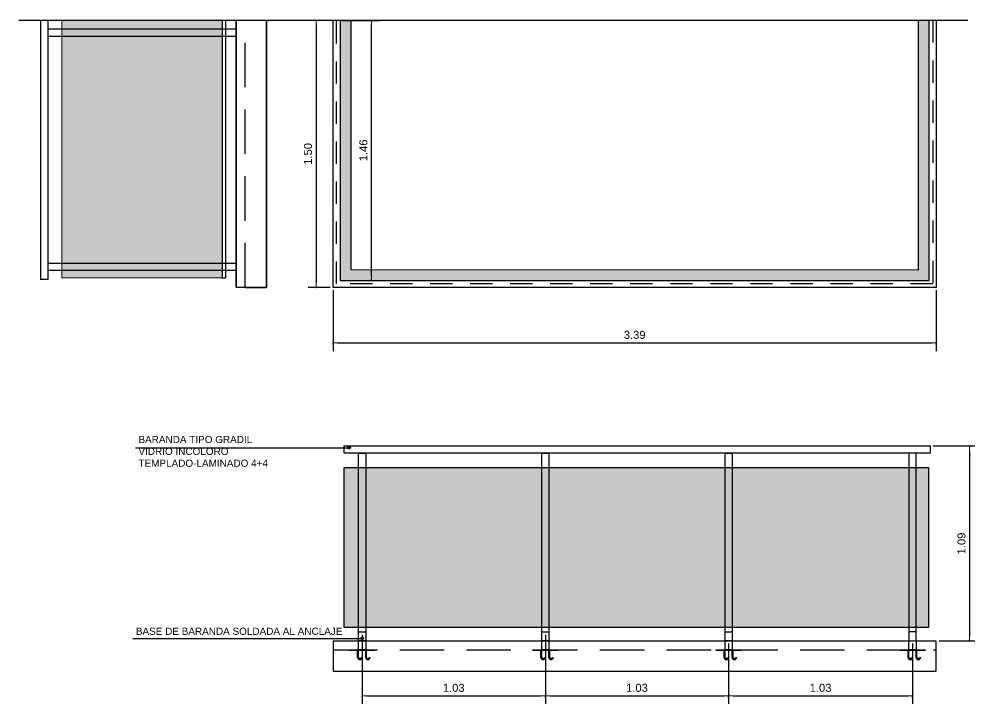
# Model space of a CAD drawing. Extents: x 465 to 637, y -105 to -61.
# Drawn here: x 522.53 to 527.87, y -64.68 to -60.83 of the extents above; entities that cross this region are included whole.
import ezdxf

# ---------------------------------------------------------------- set-up
doc = ezdxf.new("R2010")
doc.units = 0
doc.linetypes.add('DASHED2', pattern=[0.375, 0.25, -0.125])
doc.linetypes.add('HIDDEN2', pattern=[0.1875, 0.125, -0.0625])
doc.layers.add('A-Aberturas', color=2, linetype='Continuous', lineweight=18)
doc.layers.add('A-Cotas', color=1, linetype='Continuous', lineweight=5)
for name, color, linetype in [('A-Balcon', 1, 'Continuous'), ('Fachada 02', 2, 'Continuous'), ('TX-5-texto 01', 1, 'Continuous')]:
    doc.layers.add(name, color=color, linetype=linetype)
doc.layers.add('M1-Muro Común 20', color=12, linetype='Continuous', transparency=0.5)
doc.layers.add('M4-Muro Hueco 22', color=40, linetype='Continuous', transparency=0.5)
doc.styles.add('ARIAL', font='arial.ttf')
doc.styles.add('ROMANS', font='arial.ttf')
doc.dimstyles.new('ST-COTA-25', dxfattribs={"dimscale": 0.25, "dimtxt": 0.18, "dimasz": 0.1, "dimexe": 0.18, "dimexo": 0.0625, "dimgap": 0.09, "dimtad": 1, "dimzin": 4, "dimdsep": 46, "dimtxsty": 'ARIAL', "dimblk1": 'COTA_N', "dimblk2": 'COTA_N', "dimsah": 1, "dimcen": 0.09, "dimclrd": 8, "dimclre": 8, "dimclrt": 140, "dimadec": 0, "dimazin": 0, "dimtfac": 1, "dimtix": 1, "dimtmove": 0, "dimatfit": 3, "dimldrblk": 'COTA_N', "dimfxl": 0.18, "dimtolj": 1, "dimtzin": 0, "dimarcsym": 0})

# ---------------------------------------------------------------- blocks, each defined once
blk = doc.blocks.new('COTA_N')
for p, q in [((-1, 0), (0, 0)), ((0, 0.5), (0, -0.5))]:
    blk.add_line(p, q)
at = {"color": 3, "const_width": 0.065}
blk.add_lwpolyline([(0.14, 0.14), (0.28, 0.28), (0, 0), (-0.14, -0.14), (-0.28, -0.28)], dxfattribs=at)
blk = doc.blocks.new('*D51')
at = {"layer": 'A-Cotas', "color": 8, "lineweight": -2, "transparency": 16777216}
for p, q in [((524.2826, -60.8359), (524.1581, -60.8359)), ((524.2031, -60.8609), (524.2031, -62.3112)), ((524.2826, -62.3362), (524.1581, -62.3362))]:
    blk.add_line(p, q, dxfattribs=at)
at = {"layer": 'Defpoints', "color": 0, "transparency": 16777216}
for p in [(524.2983, -60.8359, 0), (524.2031, -62.3362), (524.2983, -62.3362, 0)]:
    blk.add_point(p, dxfattribs=at)
at = {"layer": 'A-Cotas', "color": 8, "lineweight": -2, "transparency": 16777216, "xscale": 0.025, "yscale": 0.025, "zscale": 0.025}
for p, rotation in [((524.2031, -60.8359), 90), ((524.2031, -62.3362), 270)]:
    blk.add_blockref('COTA_N', p, dxfattribs=dict(at, rotation=rotation))
at = {"layer": 'A-Cotas', "transparency": 16777216, "insert": (524.1577, -61.5861), "char_height": 0.045, "attachment_point": 5, "rotation": 90, "style": 'ARIAL'}
blk.add_mtext('\\A1;1.50', dxfattribs=at)
blk = doc.blocks.new('*D52')
at = {"layer": 'A-Cotas', "color": 8, "lineweight": -2, "transparency": 16777216}
for p, q in [((524.2983, -62.3518), (524.2983, -62.6931)), ((527.6895, -62.3518), (527.6895, -62.6931)), ((524.3233, -62.6481), (527.6645, -62.6481))]:
    blk.add_line(p, q, dxfattribs=at)
at = {"layer": 'Defpoints', "color": 0, "transparency": 16777216}
for p in [(524.2983, -62.3362, 0), (527.6895, -62.3362, 0), (527.6895, -62.6481)]:
    blk.add_point(p, dxfattribs=at)
at = {"layer": 'A-Cotas', "color": 8, "lineweight": -2, "transparency": 16777216, "xscale": 0.025, "yscale": 0.025, "zscale": 0.025, "rotation": 180}
blk.add_blockref('COTA_N', (524.2983, -62.6481), dxfattribs=at)
at = {"layer": 'A-Cotas', "color": 8, "lineweight": -2, "transparency": 16777216, "xscale": 0.025, "yscale": 0.025, "zscale": 0.025}
blk.add_blockref('COTA_N', (527.6895, -62.6481), dxfattribs=at)
at = {"layer": 'A-Cotas', "transparency": 16777216, "insert": (525.9939, -62.6026), "char_height": 0.045, "attachment_point": 5, "style": 'ARIAL'}
blk.add_mtext('\\A1;3.39', dxfattribs=at)
blk = doc.blocks.new('*D53')
at = {"layer": 'A-Cotas', "color": 8, "lineweight": -2, "transparency": 16777216}
for p, q in [((524.3539, -60.8359), (524.5595, -60.8359)), ((524.5145, -62.2712), (524.5145, -60.8609)), ((524.3539, -62.2962), (524.5595, -62.2962))]:
    blk.add_line(p, q, dxfattribs=at)
at = {"layer": 'Defpoints', "color": 0, "transparency": 16777216}
for p in [(524.3383, -60.8359, 0), (524.5145, -60.8359), (524.3383, -62.2962, 0)]:
    blk.add_point(p, dxfattribs=at)
at = {"layer": 'A-Cotas', "color": 8, "lineweight": -2, "transparency": 16777216, "xscale": 0.025, "yscale": 0.025, "zscale": 0.025}
for p, rotation in [((524.5145, -60.8359), 90), ((524.5145, -62.2962), 270)]:
    blk.add_blockref('COTA_N', p, dxfattribs=dict(at, rotation=rotation))
at = {"layer": 'A-Cotas', "transparency": 16777216, "insert": (524.4691, -61.5661), "char_height": 0.045, "attachment_point": 5, "rotation": 90, "style": 'ARIAL'}
blk.add_mtext('\\A1;1.46', dxfattribs=at)
blk = doc.blocks.new('A$C123A79A1')
h = blk.add_hatch(color=256)
h.dxf.hatch_style = 1
edge = h.paths.add_edge_path()
edge.add_arc((0.0029, 0.0029), 0.00293, 0, 360)
blk.add_circle((0.0029, 0.0029), 0.00293)
blk = doc.blocks.new('A$Cc30b21b0')
at = {"color": 252, "linetype": 'DASHED2'}
for p, q in [((-0.025, -0.0425), (-0.025, -0.004)), ((-0.02, -0.0425), (-0.02, -0.004)), ((-0.005, -0.0425), (0, -0.0425)), ((0.02, -0.0425), (0.02, -0.004)), ((0.025, -0.0425), (0.025, -0.004)), ((0.04, -0.0425), (0.045, -0.0425))]:
    blk.add_line(p, q, dxfattribs=at)
for points in [[(-0.07, 0), (0.07, 0), (0.07, -0.004), (-0.07, -0.004)], [(-0.02, 0.0503), (0.02, 0.0503), (0.02, 0), (-0.02, 0)]]:
    blk.add_lwpolyline(points, close=True, dxfattribs=at)
for centre, radius in [((-0.0125, -0.0425), 0.0125), ((-0.0125, -0.0425), 0.0075), ((0.0325, -0.0425), 0.0125), ((0.0325, -0.0425), 0.0075)]:
    blk.add_arc(centre, radius, 180, 0, dxfattribs=at)
blk = doc.blocks.new('*D64')
at = {"layer": 'A-Cotas', "color": 8, "lineweight": -2, "transparency": 16777216}
for p, q in [((524.4618, -64.2871), (524.4618, -64.6758)), ((525.4918, -64.287), (525.4918, -64.6758)), ((524.4868, -64.6308), (525.4668, -64.6308))]:
    blk.add_line(p, q, dxfattribs=at)
at = {"layer": 'Defpoints', "color": 0, "transparency": 16777216}
for p in [(524.4618, -64.2714, 0), (525.4918, -64.2713, 0), (525.4918, -64.6308)]:
    blk.add_point(p, dxfattribs=at)
at = {"layer": 'A-Cotas', "color": 8, "lineweight": -2, "transparency": 16777216, "xscale": 0.025, "yscale": 0.025, "zscale": 0.025, "rotation": 180}
blk.add_blockref('COTA_N', (524.4618, -64.6308), dxfattribs=at)
at = {"layer": 'A-Cotas', "color": 8, "lineweight": -2, "transparency": 16777216, "xscale": 0.025, "yscale": 0.025, "zscale": 0.025}
blk.add_blockref('COTA_N', (525.4918, -64.6308), dxfattribs=at)
at = {"layer": 'A-Cotas', "transparency": 16777216, "insert": (524.9768, -64.5853), "char_height": 0.045, "attachment_point": 5, "style": 'ARIAL'}
blk.add_mtext('\\A1;1.03', dxfattribs=at)
blk = doc.blocks.new('*D65')
at = {"layer": 'A-Cotas', "color": 8, "lineweight": -2, "transparency": 16777216}
for p, q in [((525.4918, -64.287), (525.4918, -64.6758)), ((526.5218, -64.337), (526.5218, -64.6758)), ((525.5168, -64.6308), (526.4968, -64.6308))]:
    blk.add_line(p, q, dxfattribs=at)
at = {"layer": 'Defpoints', "color": 0, "transparency": 16777216}
for p in [(525.4918, -64.2713, 0), (526.5218, -64.3213, 0), (526.5218, -64.6308)]:
    blk.add_point(p, dxfattribs=at)
at = {"layer": 'A-Cotas', "color": 8, "lineweight": -2, "transparency": 16777216, "xscale": 0.025, "yscale": 0.025, "zscale": 0.025, "rotation": 180}
blk.add_blockref('COTA_N', (525.4918, -64.6308), dxfattribs=at)
at = {"layer": 'A-Cotas', "color": 8, "lineweight": -2, "transparency": 16777216, "xscale": 0.025, "yscale": 0.025, "zscale": 0.025}
blk.add_blockref('COTA_N', (526.5218, -64.6308), dxfattribs=at)
at = {"layer": 'A-Cotas', "transparency": 16777216, "insert": (526.0068, -64.5853), "char_height": 0.045, "attachment_point": 5, "style": 'ARIAL'}
blk.add_mtext('\\A1;1.03', dxfattribs=at)
blk = doc.blocks.new('*D66')
at = {"layer": 'A-Cotas', "color": 8, "lineweight": -2, "transparency": 16777216}
for p, q in [((526.5218, -64.337), (526.5218, -64.6757)), ((527.5559, -64.337), (527.5559, -64.6757)), ((526.5468, -64.6307), (527.5309, -64.6307))]:
    blk.add_line(p, q, dxfattribs=at)
at = {"layer": 'Defpoints', "color": 0, "transparency": 16777216}
for p in [(526.5218, -64.3213, 0), (527.5559, -64.3213, 0), (527.5559, -64.6307)]:
    blk.add_point(p, dxfattribs=at)
at = {"layer": 'A-Cotas', "color": 8, "lineweight": -2, "transparency": 16777216, "xscale": 0.025, "yscale": 0.025, "zscale": 0.025, "rotation": 180}
blk.add_blockref('COTA_N', (526.5218, -64.6307), dxfattribs=at)
at = {"layer": 'A-Cotas', "color": 8, "lineweight": -2, "transparency": 16777216, "xscale": 0.025, "yscale": 0.025, "zscale": 0.025}
blk.add_blockref('COTA_N', (527.5559, -64.6307), dxfattribs=at)
at = {"layer": 'A-Cotas', "transparency": 16777216, "insert": (527.0389, -64.5853), "char_height": 0.045, "attachment_point": 5, "style": 'ARIAL'}
blk.add_mtext('\\A1;1.03', dxfattribs=at)
blk = doc.blocks.new('*D117')
at = {"layer": 'A-Cotas', "color": 8, "lineweight": -2, "transparency": 16777216}
for p, q in [((527.6718, -63.2267), (527.9215, -63.2267)), ((527.8765, -63.2517), (527.8765, -64.2964)), ((527.7051, -64.3214), (527.9215, -64.3214))]:
    blk.add_line(p, q, dxfattribs=at)
at = {"layer": 'Defpoints', "color": 0, "transparency": 16777216}
for p in [(527.6562, -63.2267, 0), (527.6895, -64.3214, 0), (527.8765, -64.3214)]:
    blk.add_point(p, dxfattribs=at)
at = {"layer": 'A-Cotas', "color": 8, "lineweight": -2, "transparency": 16777216, "xscale": 0.025, "yscale": 0.025, "zscale": 0.025}
for p, rotation in [((527.8765, -63.2267), 90), ((527.8765, -64.3214), 270)]:
    blk.add_blockref('COTA_N', p, dxfattribs=dict(at, rotation=rotation))
at = {"layer": 'A-Cotas', "transparency": 16777216, "insert": (527.831, -63.7741), "char_height": 0.045, "attachment_point": 5, "rotation": 90, "style": 'ARIAL'}
blk.add_mtext('\\A1;1.09', dxfattribs=at)

msp = doc.modelspace()

# ---------------------------------------------------------------- hatches: boundary and pattern name
at = {"layer": 'M1-Muro Común 20', "transparency": 33554460}
h = msp.add_hatch(color=141, dxfattribs=at)
h.dxf.hatch_style = 1
h.paths.add_polyline_path([(523.6744, -62.2812), (523.6743, -60.836), (522.7746, -60.836), (522.7747, -62.2812)])
h = msp.add_hatch(color=141, dxfattribs=at)
h.dxf.hatch_style = 1
h.paths.add_polyline_path([(527.6462, -64.2467), (524.3616, -64.2466), (524.3616, -63.347), (527.6462, -63.3471)])
at = {"layer": 'M4-Muro Hueco 22', "transparency": 33554544}
h = msp.add_hatch(color=253, dxfattribs=at)
h.dxf.hatch_style = 1
h.paths.add_polyline_path([(524.3983, -60.8359), (524.3383, -60.8359), (524.3383, -62.2962), (527.6495, -62.298), (527.6495, -60.8359), (527.5895, -60.8359), (527.5895, -62.238), (524.3983, -62.2362)])
h.paths.add_polyline_path([(533.4147, -60.8359), (533.3547, -60.8359), (533.3547, -62.1465), (536.9688, -62.1484), (536.9688, -60.8359), (536.9088, -60.8359), (536.9088, -62.0884), (533.4147, -62.0866)])
h.paths.add_polyline_path([(542.8642, -60.8359), (542.8042, -60.8359), (542.8042, -62.1465), (546.7084, -62.1484), (546.7084, -60.8359), (546.6484, -60.8359), (546.6484, -62.0884), (542.8642, -62.0866)])
h.paths.add_polyline_path([(551.1238, -60.8359), (551.0638, -60.8359), (551.0638, -62.1426), (555.4952, -62.1435), (555.4952, -62.0835), (551.1238, -62.0826)])
h.paths.add_polyline_path([(559.6238, -60.8359), (559.5638, -60.8359), (559.5638, -62.0844), (555.6951, -62.0836), (555.6951, -62.1436), (559.6238, -62.1444)])

# ---------------------------------------------------------------- linework, layer by layer
at = {"color": 4, "elevation": 0}
msp.add_lwpolyline([(527.8674, -60.8359), (522.5331, -60.8359)], dxfattribs=at)
at = {"layer": 'A-Aberturas', "color": 253, "elevation": 0}
msp.add_lwpolyline([(523.6744, -62.2812), (523.6743, -60.836), (522.7746, -60.836), (522.7747, -62.2812)], close=True, dxfattribs=at)
at = {"layer": 'A-Balcon'}
msp.add_line((527.6562, -63.2667, 0), (527.6562, -63.2267, 0), dxfattribs=at)
at = {"layer": 'A-Balcon', "elevation": 0}
for points in [[(522.6944, -60.8359), (522.6944, -62.2912), (522.6544, -62.2912)], [(522.6544, -60.8359), (522.6544, -62.2912)], [(523.6744, -60.8359), (523.6744, -62.2812), (523.6947, -62.2812)], [(523.6947, -60.8359), (523.6947, -62.2812)], [(523.7544, -60.8859), (522.6944, -60.8859), (522.6944, -60.9259)], [(523.7544, -60.9259), (522.6944, -60.9259)], [(523.7544, -62.2012), (522.6944, -62.2012), (522.6944, -62.2412)], [(523.7544, -62.2412), (522.6944, -62.2412)], [(527.6562, -63.2667), (524.3616, -63.2667), (524.3616, -63.2267), (527.6562, -63.2267)], [(524.4418, -64.3213), (524.4418, -63.2667), (524.4818, -63.2667), (524.4818, -64.3213)], [(525.4718, -64.3213), (525.4718, -63.2667), (525.5118, -63.2667), (525.5118, -64.3213)], [(526.5018, -64.3213), (526.5018, -63.2667), (526.5418, -63.2667), (526.5418, -64.3213)], [(527.5759, -64.3213), (527.5759, -63.2667), (527.5359, -63.2667), (527.5359, -64.3213)]]:
    msp.add_lwpolyline(points, dxfattribs=at)
at = {"layer": 'A-Balcon', "transparency": 33554687, "elevation": 0}
msp.add_lwpolyline([(527.6895, -60.8359), (527.6895, -62.3362), (524.2983, -62.3362), (524.2983, -60.8359)], dxfattribs=at)
at = {"layer": 'A-Balcon', "color": 252, "linetype": 'HIDDEN2', "transparency": 33554687, "elevation": 0}
msp.add_lwpolyline([(527.6695, -60.8359), (527.6695, -62.3162), (524.3183, -62.3162), (524.3183, -60.8359)], dxfattribs=at)
at = {"layer": 'A-Balcon', "color": 3, "elevation": 0}
for points in [[(524.3383, -60.8359), (524.3383, -62.2962), (527.6495, -62.298), (527.6495, -60.8359)], [(524.3983, -60.8359), (524.3983, -62.2362), (527.5895, -62.238), (527.5895, -60.8359)]]:
    msp.add_lwpolyline(points, dxfattribs=at)
at = {"layer": 'A-Balcon', "elevation": 0}
for points in [[(527.6462, -64.2467), (524.3616, -64.2466), (524.3616, -63.347), (527.6462, -63.3471)], [(524.4418, -64.2714), (524.4818, -64.2714), (524.4818, -64.3212), (524.4418, -64.3212)], [(525.4718, -64.2713), (525.5118, -64.2713), (525.5118, -64.3211), (525.4718, -64.3211)], [(526.5018, -64.2714), (526.5418, -64.2714), (526.5418, -64.3213), (526.5018, -64.3213)], [(527.5759, -64.2713), (527.5359, -64.2713), (527.5359, -64.3213), (527.5759, -64.3213)]]:
    msp.add_lwpolyline(points, close=True, dxfattribs=at)
at = {"layer": 'Fachada 02', "color": 253}
for p, q in [((523.7544, -60.8359, 0), (523.7544, -62.3362, 0)), ((523.7544, -62.3362, 0), (523.7544, -60.8359, 0)), ((523.9244, -60.8359, 0), (523.9244, -62.3362, 0)), ((523.9244, -62.3362, 0), (523.9244, -60.8359, 0)), ((523.8044, -62.3362, 0), (523.7544, -62.3362, 0)), ((523.8044, -62.3362, 0), (523.9244, -62.3362, 0))]:
    msp.add_line(p, q, dxfattribs=at)
at = {"layer": 'Fachada 02'}
for p, q in [((524.2983, -64.3214, 0), (524.2983, -64.4914, 0)), ((524.2983, -64.3214, 0), (524.2983, -64.3214, 0)), ((524.2983, -64.3214, 0), (527.6895, -64.3214, 0)), ((527.6895, -64.4879, 0), (527.6895, -64.3214, 0)), ((524.2983, -64.4914, 0), (527.6895, -64.4914, 0))]:
    msp.add_line(p, q, dxfattribs=at)
at = {"layer": 'Fachada 02', "color": 253, "linetype": 'DASHED2', "elevation": 0}
msp.add_lwpolyline([(523.9244, -62.3362), (523.8044, -62.3362), (523.8044, -60.8359)], dxfattribs=at)
at = {"layer": 'Fachada 02', "color": 252, "linetype": 'DASHED2', "true_color": 0x939598, "elevation": 0}
msp.add_lwpolyline([(524.2983, -64.3714), (524.2983, -64.3714), (527.6895, -64.3717)], dxfattribs=at)
at = {"layer": 'TX-5-texto 01'}
for p, q in [((523.1874, -63.2362, 0), (524.387, -63.2362, 0)), ((523.1728, -64.3072, 0), (524.4692, -64.3072, 0))]:
    msp.add_line(p, q, dxfattribs=at)

# ---------------------------------------------------------------- block references
for p in [(524.4618, -64.3714, 0), (525.4918, -64.3714, 0), (526.5218, -64.3716, 0), (527.5559, -64.3716, 0)]:
    msp.add_blockref('A$Cc30b21b0', p)
at = {"layer": 'TX-5-texto 01', "xscale": 2.5, "yscale": 2.5, "zscale": 2.5}
for p in [(524.3816, -63.2435, 0), (524.4545, -64.3146, 0)]:
    msp.add_blockref('A$C123A79A1', p, dxfattribs=at)

# ---------------------------------------------------------------- texts
at = {"layer": 'TX-5-texto 01', "char_height": 0.04, "attachment_point": 1, "style": 'ROMANS'}
for s, insert, width in [('BARANDA TIPO GRADIL\\PVIDRIO INCOLORO TEMPLADO-LAMINADO 4+4', (523.2046, -63.1702, 0), 0.963695), ('BASE DE BARANDA SOLDADA AL ANCLAJE', (523.19, -64.2474, 0), 1.13592)]:
    msp.add_mtext(s, dxfattribs=dict(at, insert=insert, width=width))

# ---------------------------------------------------------------- dimensions: what is measured, and where the dimension line sits
at = {"layer": 'A-Cotas'}
for base, p1, p2, override, picture, middle in [((524.2031, -62.3362), (524.2983, -60.8359, 0), (524.2983, -62.3362, 0), {"dimclrt": 256}, '*D51', (524.1577, -61.5861)), ((524.5145, -60.8359), (524.3383, -62.2962, 0), (524.3383, -60.8359, 0), {"dimclrt": 256}, '*D53', (524.4691, -61.5661)), ((527.8765, -64.3214), (527.6562, -63.2267, 0), (527.6895, -64.3214, 0), {"dimclrt": 256, "dimtmove": 1}, '*D117', (527.831, -63.7741))]:
    dim = msp.add_linear_dim(base=base, p1=p1, p2=p2, angle=90, dimstyle='ST-COTA-25', override=override, dxfattribs=at)
    dim.commit()
    dim.dimension.update_dxf_attribs({"geometry": picture, "text_midpoint": middle})
for base, p1, p2, override, picture, middle in [((527.6895, -62.6481), (524.2983, -62.3362, 0), (527.6895, -62.3362, 0), {"dimclrt": 256}, '*D52', (525.9939, -62.6026)), ((525.4918, -64.6308), (524.4618, -64.2714, 0), (525.4918, -64.2713, 0), {"dimclrt": 256}, '*D64', (524.9768, -64.5853)), ((526.5218, -64.6308), (525.4918, -64.2713, 0), (526.5218, -64.3213, 0), {"dimclrt": 256, "dimtmove": 1}, '*D65', (526.0068, -64.5853)), ((527.5559, -64.6307), (526.5218, -64.3213, 0), (527.5559, -64.3213, 0), {"dimclrt": 256, "dimtmove": 1}, '*D66', (527.0389, -64.5853))]:
    dim = msp.add_linear_dim(base=base, p1=p1, p2=p2, dimstyle='ST-COTA-25', override=override, dxfattribs=at)
    dim.commit()
    dim.dimension.update_dxf_attribs({"geometry": picture, "text_midpoint": middle})

doc.saveas('drawing.dxf')
